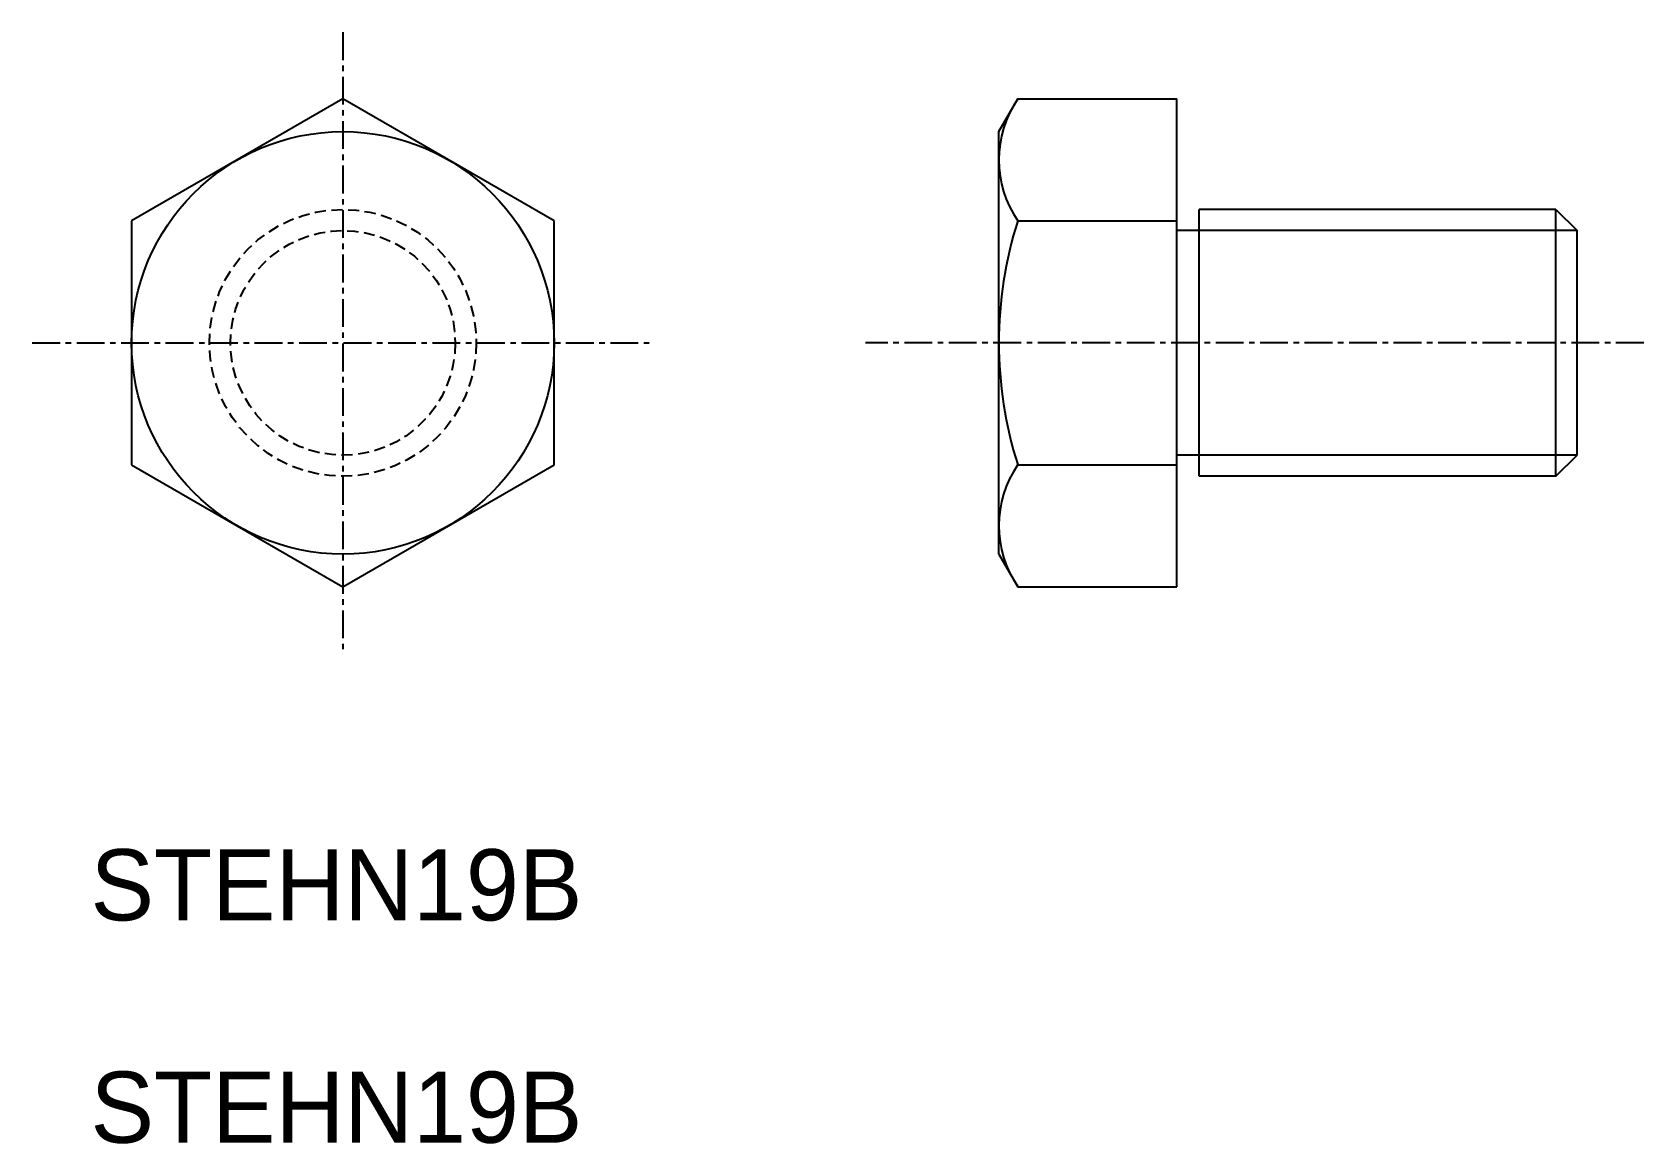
# Model space of a CAD drawing. Extents: x -5564.6 to -5492.2, y -666.5 to -616.5.
import ezdxf

# ---------------------------------------------------------------- set-up
doc = ezdxf.new("R2010")
doc.units = 0
doc.linetypes.add('CENTER', pattern=[2, 1.25, -0.25, 0.25, -0.25])
doc.linetypes.add('DASHED', pattern=[0.75, 0.5, -0.25])
doc.layers.get('0').update_dxf_attribs({"linetype": 'CONTINUOUS'})
doc.layers.add('CENTER', color=1, linetype='CENTER')

msp = doc.modelspace()

# ---------------------------------------------------------------- linework, layer by layer
at = {"color": 7, "linetype": 'CONTINUOUS'}
for p, q in [((-5550.669, -619.52), (-5560.169, -625.005)), ((-5541.169, -625.005), (-5550.669, -619.52)), ((-5521.169, -620.99), (-5520.32, -619.52)), ((-5520.32, -619.52), (-5513.169, -619.52)), ((-5513.169, -641.46), (-5513.169, -619.52)), ((-5521.169, -639.99), (-5521.169, -620.99)), ((-5496.116, -624.49), (-5512.169, -624.49)), ((-5512.169, -636.49), (-5512.169, -624.49)), ((-5496.116, -624.49), (-5495.169, -625.437)), ((-5496.116, -636.49), (-5496.116, -624.49)), ((-5560.169, -625.005), (-5560.169, -635.975)), ((-5541.169, -635.975), (-5541.169, -625.005)), ((-5520.32, -625.005), (-5513.169, -625.005)), ((-5512.169, -625.437), (-5513.169, -625.437)), ((-5495.169, -635.543), (-5495.169, -625.437)), ((-5512.169, -635.543), (-5513.169, -635.543)), ((-5496.116, -636.49), (-5495.169, -635.543)), ((-5560.169, -635.975), (-5550.669, -641.46)), ((-5550.669, -641.46), (-5541.169, -635.975)), ((-5520.326, -635.975), (-5513.169, -635.975)), ((-5496.116, -636.49), (-5512.169, -636.49)), ((-5521.169, -639.99), (-5520.32, -641.46)), ((-5520.32, -641.46), (-5513.169, -641.46))]:
    msp.add_line(p, q, dxfattribs=at)
for p, q in [((-5545.919, -622.263), (-5545.918, -622.263)), ((-5543.544, -623.634), (-5543.544, -623.634))]:
    msp.add_line(p, q)
at = {"color": 3, "linetype": 'CONTINUOUS'}
for p, q in [((-5495.169, -625.437), (-5512.169, -625.437)), ((-5495.169, -635.543), (-5512.169, -635.543))]:
    msp.add_line(p, q, dxfattribs=at)
at = {"color": 7, "linetype": 'CONTINUOUS'}
msp.add_circle((-5550.669, -630.49), 9.5, dxfattribs=at)
at = {"color": 3, "linetype": 'DASHED'}
for radius in [6, 5.053]:
    msp.add_circle((-5550.669, -630.49), radius, dxfattribs=at)
for centre, radius, start, end in [((-5516.312, -622.263), 4.856, 145.6158, 214.38421), ((-5503.044, -630.486), 18.125, 162.3991, 197.6009), ((-5516.312, -638.709), 4.856, 145.61579, 214.3842)]:
    msp.add_arc(centre, radius, start, end)
at = {"layer": 'CENTER', "color": 1, "linetype": 'CENTER'}
for p, q in [((-5550.669, -616.52), (-5550.669, -644.46)), ((-5564.638, -630.49), (-5536.699, -630.49)), ((-5492.169, -630.49), (-5527.169, -630.49))]:
    msp.add_line(p, q, dxfattribs=at)

# ---------------------------------------------------------------- texts
at = {"color": 7, "linetype": 'CONTINUOUS'}
for p in [(-5562.017, -656.46), (-5562.017, -666.46)]:
    msp.add_text('STEHN19B', height=3.2, dxfattribs=at).set_placement(p)

doc.saveas('drawing.dxf')
